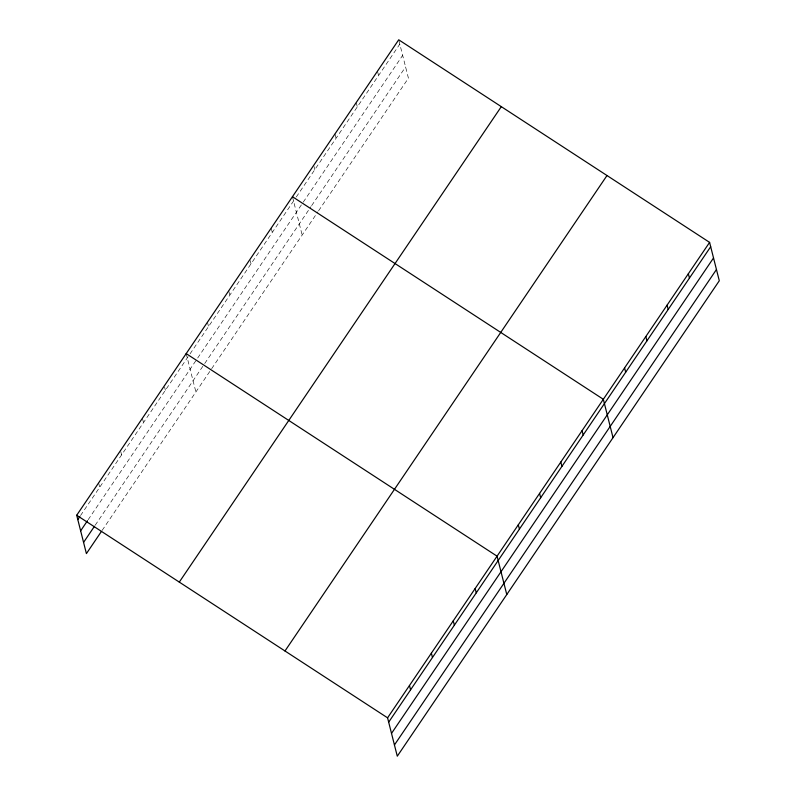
<?xml version="1.0" encoding="UTF-8"?>
<svg xmlns="http://www.w3.org/2000/svg" width="796" height="796" viewBox="0 0 796 796"><rect width="100%" height="100%" fill="white"/><g stroke="black" fill="none" stroke-linecap="round" stroke-linejoin="round"><path stroke-width="0.6" stroke-dasharray="3.98 2.98" d="M80.535 515.549L189.339 354.897M190.025 353.892L295.605 197.995M296.291 196.99L399.811 44.138M88.167 519.708L196.98 359.046M197.667 358.031L302.56 203.159M303.246 202.144L402.657 55.372M95.202 525.211L204.025 364.538M204.711 363.523L310.977 206.632M311.654 205.617L405.582 66.934M102.147 530.385L210.98 369.692M211.666 368.687L317.932 211.786M318.609 210.771L408.428 78.167L398.995 40.885M377.463 71.182L378.558 75.52M356.21 102.565L357.305 106.893M334.957 133.937L336.051 138.275M313.982 166.404L314.798 169.657M292.45 196.702L302.162 235.069M271.197 228.084L272.292 232.412M250.223 260.541L251.038 263.794M228.691 290.839L229.785 295.177M207.438 322.221L208.532 326.559M186.184 353.603L195.896 391.97M164.563 387.015L165.389 390.269M142.394 418.258L143.489 422.596M120.773 451.68L121.589 454.924M98.595 482.923L99.699 487.261"/><path stroke-width="1.19" d="M76.705 515.251L398.716 39.8L709.594 242.382L719.295 280.749L397.284 756.2L387.572 717.833L76.705 515.251L86.406 553.618L101.46 531.39M77.799 519.589L79.849 516.554M80.645 530.823L87.48 520.713M83.57 542.394L94.515 526.226M179.289 582.105L501.301 106.654M284.988 650.979L607 175.528M387.572 717.833L709.594 242.382M388.677 722.171L710.689 246.72M391.513 733.395L713.534 257.944M394.438 744.966L716.46 269.516M292.45 196.702L603.328 399.284L613.029 437.651M186.184 353.603L497.062 556.175L506.773 594.542M688.341 273.754L689.435 278.093M667.088 305.137L668.182 309.475M645.835 336.519L646.929 340.857M624.581 367.901L625.676 372.239M582.075 430.656L583.169 434.994M560.822 462.038L561.916 466.376M539.569 493.42L540.663 497.759M518.315 524.803L519.41 529.131M475.162 588.513L476.257 592.851M453.262 620.84L454.367 625.178M431.372 653.168L432.467 657.506M409.472 685.505L410.567 689.843"/></g></svg>
